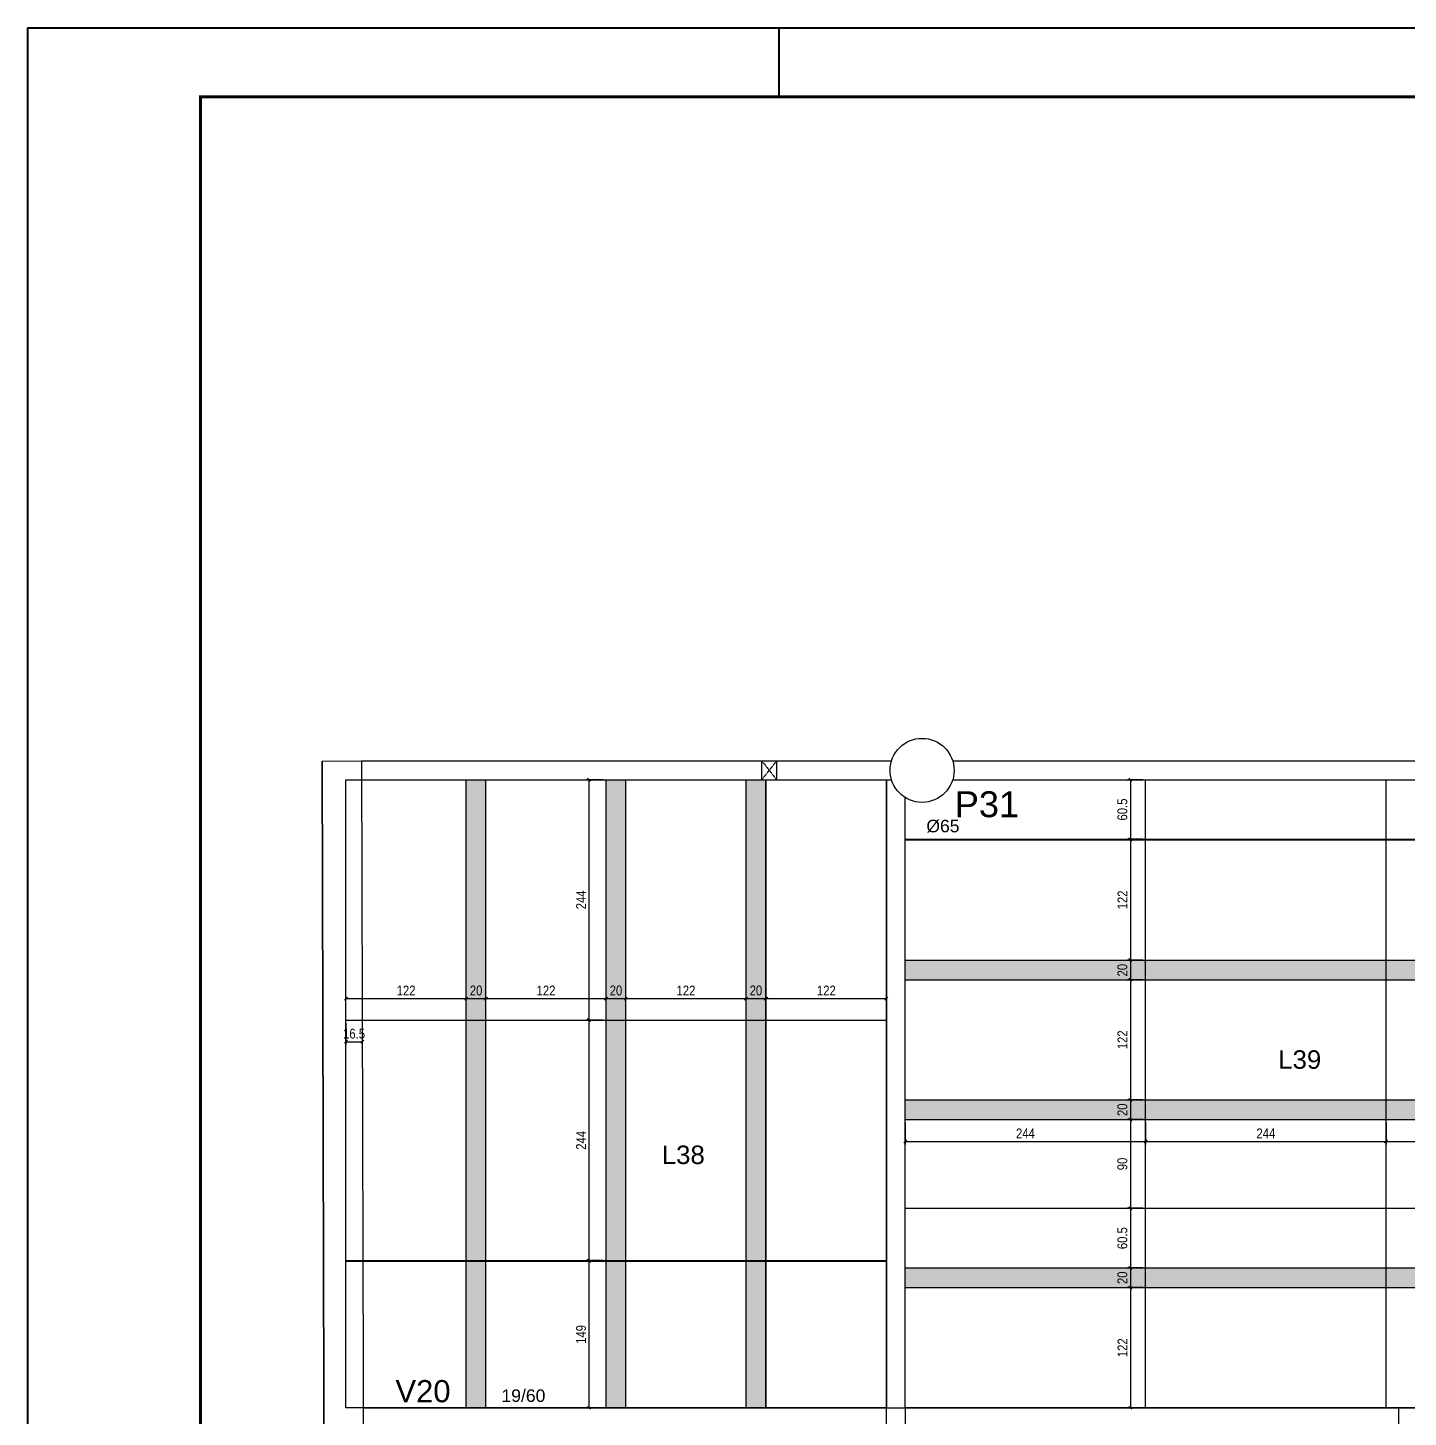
# Model space of a CAD drawing. Extents: x -9338 to -2786, y 930 to 5130.
# Drawn here: x -9338 to -7937, y 3720 to 5130 of the extents above; entities that cross this region are included whole.
import ezdxf

# ---------------------------------------------------------------- set-up
doc = ezdxf.new("R2010")
doc.units = 0
doc.linetypes.add('HIDDEN2', pattern=[0.1875, 0.125, -0.0625])
for name, color, linetype in [('1', 3, 'Continuous'), ('200', 1, 'HIDDEN2'), ('210', 3, 'HIDDEN2'), ('212', 3, 'Continuous'), ('213', 3, 'Continuous'), ('220', 5, 'Continuous'), ('222', 6, 'Continuous'), ('226', 4, 'Continuous'), ('233', 6, 'Continuous'), ('COTA', 2, 'Continuous'), ('Hachura', 7, 'Continuous'), ('Painéis', 200, 'Continuous')]:
    doc.layers.add(name, color=color, linetype=linetype)
doc.layers.add('FOLHA', color=255, linetype='Continuous', lineweight=40)
doc.layers.add('Folhas', color=255, linetype='Continuous', lineweight=9)
doc.styles.add('COTA TECNICA-50', font='techl___.ttf', dxfattribs={"height": 10})
doc.styles.get("Standard").update_dxf_attribs({"font": 'arial.ttf'})
doc.dimstyles.new('COTA PAINEL-50', dxfattribs={"dimtxt": 10, "dimasz": 3, "dimexe": 3, "dimexo": 3, "dimgap": 3, "dimtad": 1, "dimdec": 1, "dimzin": 9, "dimdsep": 46, "dimtxsty": 'COTA TECNICA-50', "dimblk1": 'OBLIQUE', "dimblk2": 'OBLIQUE', "dimsah": 1, "dimcen": 0.9, "dimclrd": 4, "dimclre": 4, "dimclrt": 240, "dimadec": 1, "dimazin": 3, "dimtfac": 1, "dimtdec": 1, "dimtmove": 0, "dimatfit": 3, "dimfxl": 1, "dimtolj": 1, "dimtzin": 12, "dimarcsym": 0})

# ---------------------------------------------------------------- blocks, each defined once
blk = doc.blocks.new('_Oblique')
at = {"color": 0, "linetype": 'ByBlock', "lineweight": -2}
blk.add_line((-0.5, -0.5), (0.5, 0.5), dxfattribs=at)
blk = doc.blocks.new('*D16')
at = {"layer": 'COTA', "color": 4, "lineweight": -2, "transparency": 16777216}
for p, q in [((-9015, 4126), (-9015, 4147.9)), ((-8893, 4126), (-8893, 4147.9)), ((-9015, 4144.9), (-8893, 4144.9))]:
    blk.add_line(p, q, dxfattribs=at)
at = {"layer": 'Defpoints', "color": 0, "transparency": 16777216}
for p in [(-8893, 4144.9), (-9015, 4123), (-8893, 4123)]:
    blk.add_point(p, dxfattribs=at)
at = {"layer": 'COTA', "color": 4, "lineweight": -2, "transparency": 16777216, "xscale": 3, "yscale": 3, "zscale": 3, "rotation": 180}
blk.add_blockref('_Oblique', (-9015, 4144.9), dxfattribs=at)
at = {"layer": 'COTA', "color": 4, "lineweight": -2, "transparency": 16777216, "xscale": 3, "yscale": 3, "zscale": 3}
blk.add_blockref('_Oblique', (-8893, 4144.9), dxfattribs=at)
at = {"layer": 'COTA', "color": 240, "transparency": 16777216, "insert": (-8954, 4153), "char_height": 10, "attachment_point": 5, "style": 'COTA TECNICA-50'}
blk.add_mtext('\\A1;122', dxfattribs=at)
blk = doc.blocks.new('*D17')
at = {"layer": 'COTA', "color": 4, "lineweight": -2, "transparency": 16777216}
for p, q in [((-8893, 4126), (-8893, 4147.9)), ((-8873, 4126), (-8873, 4147.9)), ((-8893, 4144.9), (-8873, 4144.9))]:
    blk.add_line(p, q, dxfattribs=at)
at = {"layer": 'Defpoints', "color": 0, "transparency": 16777216}
for p in [(-8873, 4144.9), (-8893, 4123), (-8873, 4123)]:
    blk.add_point(p, dxfattribs=at)
at = {"layer": 'COTA', "color": 4, "lineweight": -2, "transparency": 16777216, "xscale": 3, "yscale": 3, "zscale": 3, "rotation": 180}
blk.add_blockref('_Oblique', (-8893, 4144.9), dxfattribs=at)
at = {"layer": 'COTA', "color": 4, "lineweight": -2, "transparency": 16777216, "xscale": 3, "yscale": 3, "zscale": 3}
blk.add_blockref('_Oblique', (-8873, 4144.9), dxfattribs=at)
at = {"layer": 'COTA', "color": 240, "transparency": 16777216, "insert": (-8883, 4153), "char_height": 10, "attachment_point": 5, "style": 'COTA TECNICA-50'}
blk.add_mtext('\\A1;20', dxfattribs=at)
blk = doc.blocks.new('*D18')
at = {"layer": 'COTA', "color": 4, "lineweight": -2, "transparency": 16777216}
for p, q in [((-8873, 4126), (-8873, 4147.9)), ((-8751, 4126), (-8751, 4147.9)), ((-8873, 4144.9), (-8751, 4144.9))]:
    blk.add_line(p, q, dxfattribs=at)
at = {"layer": 'Defpoints', "color": 0, "transparency": 16777216}
for p in [(-8751, 4144.9), (-8873, 4123), (-8751, 4123)]:
    blk.add_point(p, dxfattribs=at)
at = {"layer": 'COTA', "color": 4, "lineweight": -2, "transparency": 16777216, "xscale": 3, "yscale": 3, "zscale": 3, "rotation": 180}
blk.add_blockref('_Oblique', (-8873, 4144.9), dxfattribs=at)
at = {"layer": 'COTA', "color": 4, "lineweight": -2, "transparency": 16777216, "xscale": 3, "yscale": 3, "zscale": 3}
blk.add_blockref('_Oblique', (-8751, 4144.9), dxfattribs=at)
at = {"layer": 'COTA', "color": 240, "transparency": 16777216, "insert": (-8812, 4153), "char_height": 10, "attachment_point": 5, "style": 'COTA TECNICA-50'}
blk.add_mtext('\\A1;122', dxfattribs=at)
blk = doc.blocks.new('*D19')
at = {"layer": 'COTA', "color": 4, "lineweight": -2, "transparency": 16777216}
for p, q in [((-8751, 4126), (-8751, 4147.9)), ((-8731, 4126), (-8731, 4147.9)), ((-8751, 4144.9), (-8731, 4144.9))]:
    blk.add_line(p, q, dxfattribs=at)
at = {"layer": 'Defpoints', "color": 0, "transparency": 16777216}
for p in [(-8731, 4144.9), (-8751, 4123), (-8731, 4123)]:
    blk.add_point(p, dxfattribs=at)
at = {"layer": 'COTA', "color": 4, "lineweight": -2, "transparency": 16777216, "xscale": 3, "yscale": 3, "zscale": 3, "rotation": 180}
blk.add_blockref('_Oblique', (-8751, 4144.9), dxfattribs=at)
at = {"layer": 'COTA', "color": 4, "lineweight": -2, "transparency": 16777216, "xscale": 3, "yscale": 3, "zscale": 3}
blk.add_blockref('_Oblique', (-8731, 4144.9), dxfattribs=at)
at = {"layer": 'COTA', "color": 240, "transparency": 16777216, "insert": (-8741, 4153), "char_height": 10, "attachment_point": 5, "style": 'COTA TECNICA-50'}
blk.add_mtext('\\A1;20', dxfattribs=at)
blk = doc.blocks.new('*D20')
at = {"layer": 'COTA', "color": 4, "lineweight": -2, "transparency": 16777216}
for p, q in [((-8731, 4126), (-8731, 4147.9)), ((-8609, 4126), (-8609, 4147.9)), ((-8731, 4144.9), (-8609, 4144.9))]:
    blk.add_line(p, q, dxfattribs=at)
at = {"layer": 'Defpoints', "color": 0, "transparency": 16777216}
for p in [(-8609, 4144.9), (-8731, 4123), (-8609, 4123)]:
    blk.add_point(p, dxfattribs=at)
at = {"layer": 'COTA', "color": 4, "lineweight": -2, "transparency": 16777216, "xscale": 3, "yscale": 3, "zscale": 3, "rotation": 180}
blk.add_blockref('_Oblique', (-8731, 4144.9), dxfattribs=at)
at = {"layer": 'COTA', "color": 4, "lineweight": -2, "transparency": 16777216, "xscale": 3, "yscale": 3, "zscale": 3}
blk.add_blockref('_Oblique', (-8609, 4144.9), dxfattribs=at)
at = {"layer": 'COTA', "color": 240, "transparency": 16777216, "insert": (-8670, 4153), "char_height": 10, "attachment_point": 5, "style": 'COTA TECNICA-50'}
blk.add_mtext('\\A1;122', dxfattribs=at)
blk = doc.blocks.new('*D21')
at = {"layer": 'COTA', "color": 4, "lineweight": -2, "transparency": 16777216}
for p, q in [((-8609, 4126), (-8609, 4147.9)), ((-8589, 4126), (-8589, 4147.9)), ((-8609, 4144.9), (-8589, 4144.9))]:
    blk.add_line(p, q, dxfattribs=at)
at = {"layer": 'Defpoints', "color": 0, "transparency": 16777216}
for p in [(-8589, 4144.9), (-8609, 4123), (-8589, 4123)]:
    blk.add_point(p, dxfattribs=at)
at = {"layer": 'COTA', "color": 4, "lineweight": -2, "transparency": 16777216, "xscale": 3, "yscale": 3, "zscale": 3, "rotation": 180}
blk.add_blockref('_Oblique', (-8609, 4144.9), dxfattribs=at)
at = {"layer": 'COTA', "color": 4, "lineweight": -2, "transparency": 16777216, "xscale": 3, "yscale": 3, "zscale": 3}
blk.add_blockref('_Oblique', (-8589, 4144.9), dxfattribs=at)
at = {"layer": 'COTA', "color": 240, "transparency": 16777216, "insert": (-8599, 4153), "char_height": 10, "attachment_point": 5, "style": 'COTA TECNICA-50'}
blk.add_mtext('\\A1;20', dxfattribs=at)
blk = doc.blocks.new('*D22')
at = {"layer": 'COTA', "color": 4, "lineweight": -2, "transparency": 16777216}
for p, q in [((-8588.5, 4126), (-8588.5, 4147.9)), ((-8466.5, 4126), (-8466.5, 4147.9)), ((-8588.5, 4144.9), (-8466.5, 4144.9))]:
    blk.add_line(p, q, dxfattribs=at)
at = {"layer": 'Defpoints', "color": 0, "transparency": 16777216}
for p in [(-8466.5, 4144.9), (-8588.5, 4123), (-8466.5, 4123)]:
    blk.add_point(p, dxfattribs=at)
at = {"layer": 'COTA', "color": 4, "lineweight": -2, "transparency": 16777216, "xscale": 3, "yscale": 3, "zscale": 3, "rotation": 180}
blk.add_blockref('_Oblique', (-8588.5, 4144.9), dxfattribs=at)
at = {"layer": 'COTA', "color": 4, "lineweight": -2, "transparency": 16777216, "xscale": 3, "yscale": 3, "zscale": 3}
blk.add_blockref('_Oblique', (-8466.5, 4144.9), dxfattribs=at)
at = {"layer": 'COTA', "color": 240, "transparency": 16777216, "insert": (-8527.5, 4153), "char_height": 10, "attachment_point": 5, "style": 'COTA TECNICA-50'}
blk.add_mtext('\\A1;122', dxfattribs=at)
blk = doc.blocks.new('*D23')
at = {"layer": 'COTA', "color": 4, "lineweight": -2, "transparency": 16777216}
for p, q in [((-8754, 3878.5), (-8771.3, 3878.5)), ((-8768.3, 3729.5), (-8768.3, 3878.5)), ((-8754, 3729.5), (-8771.3, 3729.5))]:
    blk.add_line(p, q, dxfattribs=at)
at = {"layer": 'Defpoints', "color": 0, "transparency": 16777216}
for p in [(-8768.3, 3878.5), (-8751, 3878.5), (-8751, 3729.5)]:
    blk.add_point(p, dxfattribs=at)
at = {"layer": 'COTA', "color": 4, "lineweight": -2, "transparency": 16777216, "xscale": 3, "yscale": 3, "zscale": 3}
for p, rotation in [((-8768.3, 3878.5), 90), ((-8768.3, 3729.5), 270)]:
    blk.add_blockref('_Oblique', p, dxfattribs=dict(at, rotation=rotation))
at = {"layer": 'COTA', "color": 240, "transparency": 16777216, "insert": (-8776.4, 3804), "char_height": 10, "attachment_point": 5, "rotation": 90, "style": 'COTA TECNICA-50'}
blk.add_mtext('\\A1;149', dxfattribs=at)
blk = doc.blocks.new('*D24')
at = {"layer": 'COTA', "color": 4, "lineweight": -2, "transparency": 16777216}
for p, q in [((-8754, 4123), (-8771.3, 4123)), ((-8768.3, 3879), (-8768.3, 4123)), ((-8754, 3879), (-8771.3, 3879))]:
    blk.add_line(p, q, dxfattribs=at)
at = {"layer": 'Defpoints', "color": 0, "transparency": 16777216}
for p in [(-8768.3, 4123), (-8751, 4123), (-8751, 3879)]:
    blk.add_point(p, dxfattribs=at)
at = {"layer": 'COTA', "color": 4, "lineweight": -2, "transparency": 16777216, "xscale": 3, "yscale": 3, "zscale": 3}
for p, rotation in [((-8768.3, 4123), 90), ((-8768.3, 3879), 270)]:
    blk.add_blockref('_Oblique', p, dxfattribs=dict(at, rotation=rotation))
at = {"layer": 'COTA', "color": 240, "transparency": 16777216, "insert": (-8776.4, 4001), "char_height": 10, "attachment_point": 5, "rotation": 90, "style": 'COTA TECNICA-50'}
blk.add_mtext('\\A1;244', dxfattribs=at)
blk = doc.blocks.new('*D25')
at = {"layer": 'COTA', "color": 4, "lineweight": -2, "transparency": 16777216}
for p, q in [((-8754, 4367), (-8771.3, 4367)), ((-8768.3, 4123), (-8768.3, 4367)), ((-8754, 4123), (-8771.3, 4123))]:
    blk.add_line(p, q, dxfattribs=at)
at = {"layer": 'Defpoints', "color": 0, "transparency": 16777216}
for p in [(-8768.3, 4367), (-8751, 4367), (-8751, 4123)]:
    blk.add_point(p, dxfattribs=at)
at = {"layer": 'COTA', "color": 4, "lineweight": -2, "transparency": 16777216, "xscale": 3, "yscale": 3, "zscale": 3}
for p, rotation in [((-8768.3, 4367), 90), ((-8768.3, 4123), 270)]:
    blk.add_blockref('_Oblique', p, dxfattribs=dict(at, rotation=rotation))
at = {"layer": 'COTA', "color": 240, "transparency": 16777216, "insert": (-8776.4, 4245), "char_height": 10, "attachment_point": 5, "rotation": 90, "style": 'COTA TECNICA-50'}
blk.add_mtext('\\A1;244', dxfattribs=at)
blk = doc.blocks.new('*D27')
at = {"layer": 'COTA', "color": 4, "lineweight": -2, "transparency": 16777216}
for p, q in [((-9015, 4120), (-9015, 4098.1)), ((-8998.5, 4120), (-8998.5, 4098.1)), ((-9015, 4101.1), (-8998.5, 4101.1))]:
    blk.add_line(p, q, dxfattribs=at)
at = {"layer": 'Defpoints', "color": 0, "transparency": 16777216}
for p in [(-9015, 4123), (-8998.5, 4123), (-8998.5, 4101.1)]:
    blk.add_point(p, dxfattribs=at)
at = {"layer": 'COTA', "color": 4, "lineweight": -2, "transparency": 16777216, "xscale": 3, "yscale": 3, "zscale": 3, "rotation": 180}
blk.add_blockref('_Oblique', (-9015, 4101.1), dxfattribs=at)
at = {"layer": 'COTA', "color": 4, "lineweight": -2, "transparency": 16777216, "xscale": 3, "yscale": 3, "zscale": 3}
blk.add_blockref('_Oblique', (-8998.5, 4101.1), dxfattribs=at)
at = {"layer": 'COTA', "color": 240, "transparency": 16777216, "insert": (-9006.8, 4109.2), "char_height": 10, "attachment_point": 5, "style": 'COTA TECNICA-50'}
blk.add_mtext('\\A1;16.5', dxfattribs=at)
blk = doc.blocks.new('*D192')
at = {"layer": 'COTA', "color": 4, "lineweight": -2, "transparency": 16777216}
for p, q in [((-8206.5, 4367), (-8222, 4367)), ((-8219, 4367), (-8219, 4306.5)), ((-8206.5, 4306.5), (-8222, 4306.5))]:
    blk.add_line(p, q, dxfattribs=at)
at = {"layer": 'Defpoints', "color": 0, "transparency": 16777216}
for p in [(-8203.5, 4367), (-8219, 4306.5), (-8203.5, 4306.5)]:
    blk.add_point(p, dxfattribs=at)
at = {"layer": 'COTA', "color": 4, "lineweight": -2, "transparency": 16777216, "xscale": 3, "yscale": 3, "zscale": 3}
for p, rotation in [((-8219, 4367), 90), ((-8219, 4306.5), 270)]:
    blk.add_blockref('_Oblique', p, dxfattribs=dict(at, rotation=rotation))
at = {"layer": 'COTA', "color": 240, "transparency": 16777216, "insert": (-8227.1, 4336.7), "char_height": 10, "attachment_point": 5, "rotation": 90, "style": 'COTA TECNICA-50'}
blk.add_mtext('\\A1;60.5', dxfattribs=at)
blk = doc.blocks.new('*D193')
at = {"layer": 'COTA', "color": 4, "lineweight": -2, "transparency": 16777216}
for p, q in [((-8206.5, 4306), (-8222, 4306)), ((-8219, 4306), (-8219, 4184)), ((-8206.5, 4184), (-8222, 4184))]:
    blk.add_line(p, q, dxfattribs=at)
at = {"layer": 'Defpoints', "color": 0, "transparency": 16777216}
for p in [(-8203.5, 4306), (-8219, 4184), (-8203.5, 4184)]:
    blk.add_point(p, dxfattribs=at)
at = {"layer": 'COTA', "color": 4, "lineweight": -2, "transparency": 16777216, "xscale": 3, "yscale": 3, "zscale": 3}
for p, rotation in [((-8219, 4306), 90), ((-8219, 4184), 270)]:
    blk.add_blockref('_Oblique', p, dxfattribs=dict(at, rotation=rotation))
at = {"layer": 'COTA', "color": 240, "transparency": 16777216, "insert": (-8227, 4245), "char_height": 10, "attachment_point": 5, "rotation": 90, "style": 'COTA TECNICA-50'}
blk.add_mtext('\\A1;122', dxfattribs=at)
blk = doc.blocks.new('*D194')
at = {"layer": 'COTA', "color": 4, "lineweight": -2, "transparency": 16777216}
for p, q in [((-8206.5, 4184), (-8222, 4184)), ((-8219, 4184), (-8219, 4164)), ((-8206.5, 4164), (-8222, 4164))]:
    blk.add_line(p, q, dxfattribs=at)
at = {"layer": 'Defpoints', "color": 0, "transparency": 16777216}
for p in [(-8203.5, 4184), (-8219, 4164), (-8203.5, 4164)]:
    blk.add_point(p, dxfattribs=at)
at = {"layer": 'COTA', "color": 4, "lineweight": -2, "transparency": 16777216, "xscale": 3, "yscale": 3, "zscale": 3}
for p, rotation in [((-8219, 4184), 90), ((-8219, 4164), 270)]:
    blk.add_blockref('_Oblique', p, dxfattribs=dict(at, rotation=rotation))
at = {"layer": 'COTA', "color": 240, "transparency": 16777216, "insert": (-8227.1, 4173.7), "char_height": 10, "attachment_point": 5, "rotation": 90, "style": 'COTA TECNICA-50'}
blk.add_mtext('\\A1;20', dxfattribs=at)
blk = doc.blocks.new('*D195')
at = {"layer": 'COTA', "color": 4, "lineweight": -2, "transparency": 16777216}
for p, q in [((-8206.5, 4164), (-8222, 4164)), ((-8219, 4164), (-8219, 4042)), ((-8206.5, 4042), (-8222, 4042))]:
    blk.add_line(p, q, dxfattribs=at)
at = {"layer": 'Defpoints', "color": 0, "transparency": 16777216}
for p in [(-8203.5, 4164), (-8219, 4042), (-8203.5, 4042)]:
    blk.add_point(p, dxfattribs=at)
at = {"layer": 'COTA', "color": 4, "lineweight": -2, "transparency": 16777216, "xscale": 3, "yscale": 3, "zscale": 3}
for p, rotation in [((-8219, 4164), 90), ((-8219, 4042), 270)]:
    blk.add_blockref('_Oblique', p, dxfattribs=dict(at, rotation=rotation))
at = {"layer": 'COTA', "color": 240, "transparency": 16777216, "insert": (-8227, 4103), "char_height": 10, "attachment_point": 5, "rotation": 90, "style": 'COTA TECNICA-50'}
blk.add_mtext('\\A1;122', dxfattribs=at)
blk = doc.blocks.new('*D196')
at = {"layer": 'COTA', "color": 4, "lineweight": -2, "transparency": 16777216}
for p, q in [((-8206.5, 4042), (-8222, 4042)), ((-8219, 4042), (-8219, 4022)), ((-8206.5, 4022), (-8222, 4022))]:
    blk.add_line(p, q, dxfattribs=at)
at = {"layer": 'Defpoints', "color": 0, "transparency": 16777216}
for p in [(-8203.5, 4042), (-8219, 4022), (-8203.5, 4022)]:
    blk.add_point(p, dxfattribs=at)
at = {"layer": 'COTA', "color": 4, "lineweight": -2, "transparency": 16777216, "xscale": 3, "yscale": 3, "zscale": 3}
for p, rotation in [((-8219, 4042), 90), ((-8219, 4022), 270)]:
    blk.add_blockref('_Oblique', p, dxfattribs=dict(at, rotation=rotation))
at = {"layer": 'COTA', "color": 240, "transparency": 16777216, "insert": (-8227.1, 4032), "char_height": 10, "attachment_point": 5, "rotation": 90, "style": 'COTA TECNICA-50'}
blk.add_mtext('\\A1;20', dxfattribs=at)
blk = doc.blocks.new('*D197')
at = {"layer": 'COTA', "color": 4, "lineweight": -2, "transparency": 16777216}
for p, q in [((-8206.5, 4022), (-8222, 4022)), ((-8219, 4022), (-8219, 3932)), ((-8206.5, 3932), (-8222, 3932))]:
    blk.add_line(p, q, dxfattribs=at)
at = {"layer": 'Defpoints', "color": 0, "transparency": 16777216}
for p in [(-8203.5, 4022), (-8219, 3932), (-8203.5, 3932)]:
    blk.add_point(p, dxfattribs=at)
at = {"layer": 'COTA', "color": 4, "lineweight": -2, "transparency": 16777216, "xscale": 3, "yscale": 3, "zscale": 3}
for p, rotation in [((-8219, 4022), 90), ((-8219, 3932), 270)]:
    blk.add_blockref('_Oblique', p, dxfattribs=dict(at, rotation=rotation))
at = {"layer": 'COTA', "color": 240, "transparency": 16777216, "insert": (-8227.1, 3977), "char_height": 10, "attachment_point": 5, "rotation": 90, "style": 'COTA TECNICA-50'}
blk.add_mtext('\\A1;90', dxfattribs=at)
blk = doc.blocks.new('*D198')
at = {"layer": 'COTA', "color": 4, "lineweight": -2, "transparency": 16777216}
for p, q in [((-8206.5, 3932), (-8222, 3932)), ((-8219, 3932), (-8219, 3871.5)), ((-8206.5, 3871.5), (-8222, 3871.5))]:
    blk.add_line(p, q, dxfattribs=at)
at = {"layer": 'Defpoints', "color": 0, "transparency": 16777216}
for p in [(-8203.5, 3932), (-8219, 3871.5), (-8203.5, 3871.5)]:
    blk.add_point(p, dxfattribs=at)
at = {"layer": 'COTA', "color": 4, "lineweight": -2, "transparency": 16777216, "xscale": 3, "yscale": 3, "zscale": 3}
for p, rotation in [((-8219, 3932), 90), ((-8219, 3871.5), 270)]:
    blk.add_blockref('_Oblique', p, dxfattribs=dict(at, rotation=rotation))
at = {"layer": 'COTA', "color": 240, "transparency": 16777216, "insert": (-8227.1, 3901.7), "char_height": 10, "attachment_point": 5, "rotation": 90, "style": 'COTA TECNICA-50'}
blk.add_mtext('\\A1;60.5', dxfattribs=at)
blk = doc.blocks.new('*D199')
at = {"layer": 'COTA', "color": 4, "lineweight": -2, "transparency": 16777216}
for p, q in [((-8206.5, 3871.5), (-8222, 3871.5)), ((-8219, 3871.5), (-8219, 3851.5)), ((-8206.5, 3851.5), (-8222, 3851.5))]:
    blk.add_line(p, q, dxfattribs=at)
at = {"layer": 'Defpoints', "color": 0, "transparency": 16777216}
for p in [(-8203.5, 3871.5), (-8219, 3851.5), (-8203.5, 3851.5)]:
    blk.add_point(p, dxfattribs=at)
at = {"layer": 'COTA', "color": 4, "lineweight": -2, "transparency": 16777216, "xscale": 3, "yscale": 3, "zscale": 3}
for p, rotation in [((-8219, 3871.5), 90), ((-8219, 3851.5), 270)]:
    blk.add_blockref('_Oblique', p, dxfattribs=dict(at, rotation=rotation))
at = {"layer": 'COTA', "color": 240, "transparency": 16777216, "insert": (-8227.1, 3861.5), "char_height": 10, "attachment_point": 5, "rotation": 90, "style": 'COTA TECNICA-50'}
blk.add_mtext('\\A1;20', dxfattribs=at)
blk = doc.blocks.new('*D200')
at = {"layer": 'COTA', "color": 4, "lineweight": -2, "transparency": 16777216}
for p, q in [((-8206.5, 3851.5), (-8222, 3851.5)), ((-8219, 3851.5), (-8219, 3729.5)), ((-8206.5, 3729.5), (-8222, 3729.5))]:
    blk.add_line(p, q, dxfattribs=at)
at = {"layer": 'Defpoints', "color": 0, "transparency": 16777216}
for p in [(-8203.5, 3851.5), (-8219, 3729.5), (-8203.5, 3729.5)]:
    blk.add_point(p, dxfattribs=at)
at = {"layer": 'COTA', "color": 4, "lineweight": -2, "transparency": 16777216, "xscale": 3, "yscale": 3, "zscale": 3}
for p, rotation in [((-8219, 3851.5), 90), ((-8219, 3729.5), 270)]:
    blk.add_blockref('_Oblique', p, dxfattribs=dict(at, rotation=rotation))
at = {"layer": 'COTA', "color": 240, "transparency": 16777216, "insert": (-8227, 3790.5), "char_height": 10, "attachment_point": 5, "rotation": 90, "style": 'COTA TECNICA-50'}
blk.add_mtext('\\A1;122', dxfattribs=at)
blk = doc.blocks.new('*D201')
at = {"layer": 'COTA', "color": 4, "lineweight": -2, "transparency": 16777216}
for p, q in [((-8447.5, 4019), (-8447.5, 3996.9)), ((-8203.5, 4019), (-8203.5, 3996.9)), ((-8447.5, 3999.9), (-8203.5, 3999.9))]:
    blk.add_line(p, q, dxfattribs=at)
at = {"layer": 'Defpoints', "color": 0, "transparency": 16777216}
for p in [(-8447.5, 4022), (-8203.5, 4022), (-8203.5, 3999.9)]:
    blk.add_point(p, dxfattribs=at)
at = {"layer": 'COTA', "color": 4, "lineweight": -2, "transparency": 16777216, "xscale": 3, "yscale": 3, "zscale": 3, "rotation": 180}
blk.add_blockref('_Oblique', (-8447.5, 3999.9), dxfattribs=at)
at = {"layer": 'COTA', "color": 4, "lineweight": -2, "transparency": 16777216, "xscale": 3, "yscale": 3, "zscale": 3}
blk.add_blockref('_Oblique', (-8203.5, 3999.9), dxfattribs=at)
at = {"layer": 'COTA', "color": 240, "transparency": 16777216, "insert": (-8325.5, 4008), "char_height": 10, "attachment_point": 5, "style": 'COTA TECNICA-50'}
blk.add_mtext('\\A1;244', dxfattribs=at)
blk = doc.blocks.new('*D202')
at = {"layer": 'COTA', "color": 4, "lineweight": -2, "transparency": 16777216}
for p, q in [((-8203.5, 4019), (-8203.5, 3996.9)), ((-7959.5, 4019), (-7959.5, 3996.9)), ((-8203.5, 3999.9), (-7959.5, 3999.9))]:
    blk.add_line(p, q, dxfattribs=at)
at = {"layer": 'Defpoints', "color": 0, "transparency": 16777216}
for p in [(-8203.5, 4022), (-7959.5, 4022), (-7959.5, 3999.9)]:
    blk.add_point(p, dxfattribs=at)
at = {"layer": 'COTA', "color": 4, "lineweight": -2, "transparency": 16777216, "xscale": 3, "yscale": 3, "zscale": 3, "rotation": 180}
blk.add_blockref('_Oblique', (-8203.5, 3999.9), dxfattribs=at)
at = {"layer": 'COTA', "color": 4, "lineweight": -2, "transparency": 16777216, "xscale": 3, "yscale": 3, "zscale": 3}
blk.add_blockref('_Oblique', (-7959.5, 3999.9), dxfattribs=at)
at = {"layer": 'COTA', "color": 240, "transparency": 16777216, "insert": (-8081.5, 4008), "char_height": 10, "attachment_point": 5, "style": 'COTA TECNICA-50'}
blk.add_mtext('\\A1;244', dxfattribs=at)
blk = doc.blocks.new('*D203')
at = {"layer": 'COTA', "color": 4, "lineweight": -2, "transparency": 16777216}
for p, q in [((-7959.5, 4019), (-7959.5, 3996.9)), ((-7715.5, 4019), (-7715.5, 3996.9)), ((-7959.5, 3999.9), (-7715.5, 3999.9))]:
    blk.add_line(p, q, dxfattribs=at)
at = {"layer": 'Defpoints', "color": 0, "transparency": 16777216}
for p in [(-7959.5, 4022), (-7715.5, 4022), (-7715.5, 3999.9)]:
    blk.add_point(p, dxfattribs=at)
at = {"layer": 'COTA', "color": 4, "lineweight": -2, "transparency": 16777216, "xscale": 3, "yscale": 3, "zscale": 3, "rotation": 180}
blk.add_blockref('_Oblique', (-7959.5, 3999.9), dxfattribs=at)
at = {"layer": 'COTA', "color": 4, "lineweight": -2, "transparency": 16777216, "xscale": 3, "yscale": 3, "zscale": 3}
blk.add_blockref('_Oblique', (-7715.5, 3999.9), dxfattribs=at)
at = {"layer": 'COTA', "color": 240, "transparency": 16777216, "insert": (-7837.5, 4008), "char_height": 10, "attachment_point": 5, "style": 'COTA TECNICA-50'}
blk.add_mtext('\\A1;244', dxfattribs=at)

msp = doc.modelspace()

# ---------------------------------------------------------------- hatches: boundary and pattern name
at = {"layer": 'Hachura', "true_color": 0x939598}
h = msp.add_hatch(color=252, dxfattribs=at)
h.dxf.hatch_style = 1
h.paths.add_polyline_path([(-8873.05, 4366.98), (-8893.05, 4366.98), (-8893.05, 4122.98), (-8873.05, 4122.98)])
h.paths.add_polyline_path([(-8731.05, 4366.98), (-8751.05, 4366.98), (-8751.05, 4122.98), (-8731.05, 4122.98)])
h.paths.add_polyline_path([(-8589.05, 4366.98), (-8609.05, 4366.98), (-8609.05, 4122.98), (-8589.05, 4122.98)])
h.paths.add_polyline_path([(-8589.05, 4122.98), (-8609.05, 4122.98), (-8609.05, 3878.98), (-8589.05, 3878.98)])
h.paths.add_polyline_path([(-8731.05, 4122.98), (-8751.05, 4122.98), (-8751.05, 3878.98), (-8731.05, 3878.98)])
h.paths.add_polyline_path([(-8873.05, 4122.98), (-8893.05, 4122.98), (-8893.05, 3878.98), (-8873.05, 3878.98)])
h.paths.add_polyline_path([(-8873.05, 3878.48), (-8893.05, 3878.48), (-8893.05, 3729.48), (-8873.05, 3729.48)])
h.paths.add_polyline_path([(-8731.05, 3878.48), (-8751.05, 3878.48), (-8751.05, 3729.48), (-8731.05, 3729.48)])
h.paths.add_polyline_path([(-8589.05, 3878.48), (-8609.05, 3878.48), (-8609.05, 3729.48), (-8589.05, 3729.48)])
h = msp.add_hatch(color=252, dxfattribs=at)
h.dxf.hatch_style = 1
h.paths.add_polyline_path([(-8203.55, 4183.98), (-8447.55, 4183.98), (-8447.55, 4163.98), (-8203.55, 4163.98)])
h.paths.add_polyline_path([(-7959.55, 4183.98), (-8203.55, 4183.98), (-8203.55, 4163.98), (-7959.55, 4163.98)])
h.paths.add_polyline_path([(-7715.55, 4183.98), (-7959.55, 4183.98), (-7959.55, 4163.98), (-7715.55, 4163.98)])
h.paths.add_polyline_path([(-7602.36, 4183.98), (-7715.05, 4183.98), (-7715.05, 4163.98), (-7602.36, 4163.98)])
h.paths.add_polyline_path([(-7602.36, 4041.98), (-7715.05, 4041.98), (-7715.05, 4021.98), (-7602.36, 4021.98)])
h.paths.add_polyline_path([(-7715.55, 4041.98), (-7959.55, 4041.98), (-7959.55, 4021.98), (-7715.55, 4021.98)])
h.paths.add_polyline_path([(-7959.55, 4041.98), (-8203.55, 4041.98), (-8203.55, 4021.98), (-7959.55, 4021.98)])
h.paths.add_polyline_path([(-8203.55, 4041.98), (-8447.55, 4041.98), (-8447.55, 4021.98), (-8203.55, 4021.98)])
h.paths.add_polyline_path([(-8203.55, 3871.48), (-8447.55, 3871.48), (-8447.55, 3851.48), (-8203.55, 3851.48)])
h.paths.add_polyline_path([(-7959.55, 3871.48), (-8203.55, 3871.48), (-8203.55, 3851.48), (-7959.55, 3851.48)])
h.paths.add_polyline_path([(-7715.55, 3871.48), (-7959.55, 3871.48), (-7959.55, 3851.48), (-7715.55, 3851.48)])
h.paths.add_polyline_path([(-7602.36, 3871.48), (-7715.05, 3871.48), (-7715.05, 3851.48), (-7602.36, 3851.48)])

# ---------------------------------------------------------------- linework, layer by layer
at = {"layer": '1'}
for p, q in [((-8999.21, 4385.98), (-8461.42, 4385.98)), ((-8399.3, 4385.98), (-7606.42, 4385.98)), ((-8999.16, 4366.98), (-8461.42, 4366.98)), ((-8466.55, 3729.48), (-8466.55, 4366.98)), ((-8399.3, 4366.98), (-7606.43, 4366.98)), ((-8447.55, 3729.48), (-8447.55, 4348.91)), ((-8997.43, 3729.48), (-8466.55, 3729.48)), ((-8447.55, 3729.48), (-7946.55, 3729.48))]:
    msp.add_line(p, q, dxfattribs=at)
at = {"layer": '200'}
for p, q in [((-8592.96, 4366.98), (-8577.96, 4385.98)), ((-8592.96, 4385.98), (-8577.96, 4366.98))]:
    msp.add_line(p, q, dxfattribs=at)
at = {"layer": '210'}
for p, q in [((-8592.96, 4366.98), (-8592.96, 4385.98)), ((-8577.96, 4385.98), (-8577.96, 4366.98))]:
    msp.add_line(p, q, dxfattribs=at)
at = {"layer": '220'}
msp.add_line((-9039.21, 4385.87), (-8999.21, 4385.98), dxfattribs=at)
for points in [[(-9039.21, 4385.87), (-9034.7, 2725.44)], [(-4250.02, 2746.44), (-4395.06, 2746.44), (-4395.03, 2057.44), (-4666.03, 2057.44), (-4666.03, 1457.44), (-5431.03, 1457.44), (-5431.03, 2305.44), (-5566.03, 2305.44), (-5566.03, 2725.44), (-9034.7, 2725.44), (-9039.21, 4385.87)], [(-8999.21, 4385.98), (-8994.81, 2765.44), (-5526.03, 2765.44), (-5526.03, 2345.44), (-5391.03, 2345.44), (-5391.03, 1497.44), (-5281.82, 1497.44)]]:
    msp.add_lwpolyline(points, dxfattribs=at)
at = {"layer": '222'}
for points in [[(-8466.55, 3649.48), (-8466.55, 3729.48), (-8447.55, 3729.48), (-8447.55, 3649.48), (-8466.55, 3649.48)], [(-7946.55, 3649.48), (-7946.55, 3729.48), (-7927.55, 3729.48), (-7927.55, 3649.48), (-7946.55, 3649.48)]]:
    msp.add_lwpolyline(points, dxfattribs=at)
msp.add_circle((-8430.36, 4376.48), 32.5, dxfattribs=at)
at = {"layer": 'FOLHA'}
msp.add_line((-8575.77, 5130.12), (-8575.77, 5060.05), dxfattribs=at)
msp.add_lwpolyline([(-2786.27, 5130.12), (-2786.27, 930.12), (-9337.89, 930.12), (-9337.89, 5130.12)], close=True, dxfattribs=at)
at = {"layer": 'Folhas', "color": 30, "const_width": 3}
msp.add_lwpolyline([(-2975.57, 1000.19), (-9162.72, 1000.19), (-9162.72, 5060.05), (-2975.57, 5060.05)], dxfattribs=at)
at = {"layer": 'Painéis'}
for p, q in [((-8893.05, 3729.48), (-8893.05, 4366.98)), ((-8873.05, 3729.48), (-8873.05, 4366.98)), ((-8751.05, 3729.48), (-8751.05, 4366.98)), ((-8731.05, 3729.48), (-8731.05, 4366.98)), ((-8609.05, 3729.48), (-8609.05, 4366.98)), ((-8589.05, 3729.48), (-8589.05, 4366.98)), ((-8588.55, 3729.48), (-8588.55, 4366.98)), ((-8466.55, 3729.48), (-8466.55, 4366.98)), ((-8203.55, 3729.48), (-8203.55, 4366.98)), ((-7959.55, 3729.48), (-7959.55, 4366.98)), ((-8447.55, 3729.48), (-8447.55, 4348.89)), ((-8447.55, 4306.48), (-7602.36, 4306.48)), ((-8447.55, 4305.98), (-7602.36, 4305.98)), ((-8447.55, 4183.98), (-7602.36, 4183.98)), ((-8447.55, 4163.98), (-7602.36, 4163.98)), ((-9015.05, 4122.98), (-8466.55, 4122.98)), ((-8447.55, 4041.98), (-7602.36, 4041.98)), ((-8447.55, 4021.98), (-7602.36, 4021.98)), ((-8447.55, 3931.98), (-7602.36, 3931.98)), ((-9015.05, 3878.98), (-8466.55, 3878.98)), ((-9015.05, 3878.48), (-8466.55, 3878.48)), ((-8447.55, 3871.48), (-7602.36, 3871.48)), ((-8447.55, 3851.48), (-7602.36, 3851.48)), ((-7602.36, 3729.48), (-8447.55, 3729.48))]:
    msp.add_line(p, q, dxfattribs=at)
msp.add_lwpolyline([(-8466.55, 3729.48), (-9015.05, 3729.48), (-9015.05, 4366.98), (-8466.55, 4366.98)], close=True, dxfattribs=at)
msp.add_lwpolyline([(-8399.28, 4366.98), (-7606.44, 4366.98)], dxfattribs=at)

# ---------------------------------------------------------------- texts
at = {"layer": '212'}
msp.add_text('19/60', height=12.75, dxfattribs=at).set_placement((-8857.2, 3735.48))
at = {"layer": '213'}
msp.add_text('%%c65', height=12.75, dxfattribs=at).set_placement((-8426.04, 4313.59))
at = {"layer": '220'}
msp.add_text('P31', height=26.25, dxfattribs=at).set_placement((-8397.18, 4328.97))
at = {"layer": '226'}
for s, p in [('L39', (-8068.98, 4073.61)), ('L38', (-8694.56, 3976.93))]:
    msp.add_text(s, height=18.75, dxfattribs=at).set_placement(p)
at = {"layer": '233'}
msp.add_text('V20', height=22.5, dxfattribs=at).set_placement((-8964.81, 3735.16))

# ---------------------------------------------------------------- dimensions: what is measured, and where the dimension line sits
at = {"layer": 'COTA'}
for base, p1, p2, picture, middle in [((-8768.34, 4366.98), (-8751.05, 4122.98), (-8751.05, 4366.98), '*D25', (-8776.41, 4244.98)), ((-8768.34, 4122.98), (-8751.05, 3878.98), (-8751.05, 4122.98), '*D24', (-8776.41, 4000.98)), ((-8768.34, 3878.48), (-8751.05, 3729.48), (-8751.05, 3878.48), '*D23', (-8776.44, 3803.98))]:
    dim = msp.add_linear_dim(base=base, p1=p1, p2=p2, angle=90, dimstyle='COTA PAINEL-50', dxfattribs=at)
    dim.commit()
    dim.dimension.update_dxf_attribs({"geometry": picture, "text_midpoint": middle})
at = {"layer": 'COTA', "color": 252, "true_color": 0x939598}
dim = msp.add_linear_dim(base=(-8218.95, 4306.48), p1=(-8203.55, 4366.98), p2=(-8203.55, 4306.48), angle=90, dimstyle='COTA PAINEL-50', dxfattribs=at)
dim.commit()
dim.dimension.update_dxf_attribs({"geometry": '*D192', "text_midpoint": (-8227.06, 4336.73)})
for base, p1, p2, picture, middle in [((-8218.95, 4183.98), (-8203.55, 4305.98), (-8203.55, 4183.98), '*D193', (-8227.01, 4244.98)), ((-8218.95, 4041.98), (-8203.55, 4163.98), (-8203.55, 4041.98), '*D195', (-8227.01, 4102.98)), ((-8218.95, 3931.98), (-8203.55, 4021.98), (-8203.55, 3931.98), '*D197', (-8227.08, 3976.98)), ((-8218.95, 3871.48), (-8203.55, 3931.98), (-8203.55, 3871.48), '*D198', (-8227.06, 3901.73)), ((-8218.95, 3729.48), (-8203.55, 3851.48), (-8203.55, 3729.48), '*D200', (-8227.01, 3790.48))]:
    dim = msp.add_linear_dim(base=base, p1=p1, p2=p2, angle=90, dimstyle='COTA PAINEL-50', override={"dimtmove": 1}, dxfattribs=at)
    dim.commit()
    dim.dimension.update_dxf_attribs({"geometry": picture, "text_midpoint": middle})
dim = msp.add_linear_dim(base=(-8218.95, 4163.98), p1=(-8203.55, 4183.98), p2=(-8203.55, 4163.98), angle=90, dimstyle='COTA PAINEL-50', dxfattribs=at)
dim.commit()
dim.dimension.update_dxf_attribs({"geometry": '*D194', "text_midpoint": (-8218.95, 4173.73), "dimtype": 160})
at = {"layer": 'COTA'}
for base, p1, p2, picture, middle in [((-8893.05, 4144.93), (-9015.05, 4122.98), (-8893.05, 4122.98), '*D16', (-8954.05, 4152.99)), ((-8751.05, 4144.93), (-8873.05, 4122.98), (-8751.05, 4122.98), '*D18', (-8812.05, 4152.99)), ((-8609.05, 4144.93), (-8731.05, 4122.98), (-8609.05, 4122.98), '*D20', (-8670.05, 4152.99)), ((-8466.55, 4144.93), (-8588.55, 4122.98), (-8466.55, 4122.98), '*D22', (-8527.55, 4152.99))]:
    dim = msp.add_linear_dim(base=base, p1=p1, p2=p2, dimstyle='COTA PAINEL-50', dxfattribs=at)
    dim.commit()
    dim.dimension.update_dxf_attribs({"geometry": picture, "text_midpoint": middle})
for base, p1, p2, picture, middle in [((-8873.05, 4144.93), (-8893.05, 4122.98), (-8873.05, 4122.98), '*D17', (-8883.05, 4144.93)), ((-8731.05, 4144.93), (-8751.05, 4122.98), (-8731.05, 4122.98), '*D19', (-8741.05, 4144.93)), ((-8589.05, 4144.93), (-8609.05, 4122.98), (-8589.05, 4122.98), '*D21', (-8599.05, 4144.93)), ((-8998.4994, 4101.0737), (-9015.0472, 4122.978), (-8998.4994, 4122.978), '*D27', (-9006.7733, 4101.0737))]:
    dim = msp.add_linear_dim(base=base, p1=p1, p2=p2, dimstyle='COTA PAINEL-50', dxfattribs=at)
    dim.commit()
    dim.dimension.update_dxf_attribs({"geometry": picture, "text_midpoint": middle, "dimtype": 160})
at = {"layer": 'COTA', "color": 252, "true_color": 0x939598}
for base, p1, p2, picture, middle in [((-8218.95, 4021.98), (-8203.55, 4041.98), (-8203.55, 4021.98), '*D196', (-8218.95, 4031.98)), ((-8218.95, 3851.48), (-8203.55, 3871.48), (-8203.55, 3851.48), '*D199', (-8218.95, 3861.48))]:
    dim = msp.add_linear_dim(base=base, p1=p1, p2=p2, angle=90, dimstyle='COTA PAINEL-50', override={"dimtmove": 1}, dxfattribs=at)
    dim.commit()
    dim.dimension.update_dxf_attribs({"geometry": picture, "text_midpoint": middle, "dimtype": 160})
dim = msp.add_linear_dim(base=(-8203.55, 3999.89), p1=(-8447.55, 4021.98), p2=(-8203.55, 4021.98), dimstyle='COTA PAINEL-50', dxfattribs=at)
dim.commit()
dim.dimension.update_dxf_attribs({"geometry": '*D201', "text_midpoint": (-8325.55, 4007.96)})
for base, p1, p2, picture, middle in [((-7959.55, 3999.89), (-8203.55, 4021.98), (-7959.55, 4021.98), '*D202', (-8081.55, 4007.96)), ((-7715.55, 3999.89), (-7959.55, 4021.98), (-7715.55, 4021.98), '*D203', (-7837.55, 4007.96))]:
    dim = msp.add_linear_dim(base=base, p1=p1, p2=p2, dimstyle='COTA PAINEL-50', override={"dimtmove": 1}, dxfattribs=at)
    dim.commit()
    dim.dimension.update_dxf_attribs({"geometry": picture, "text_midpoint": middle})

doc.saveas('drawing.dxf')
